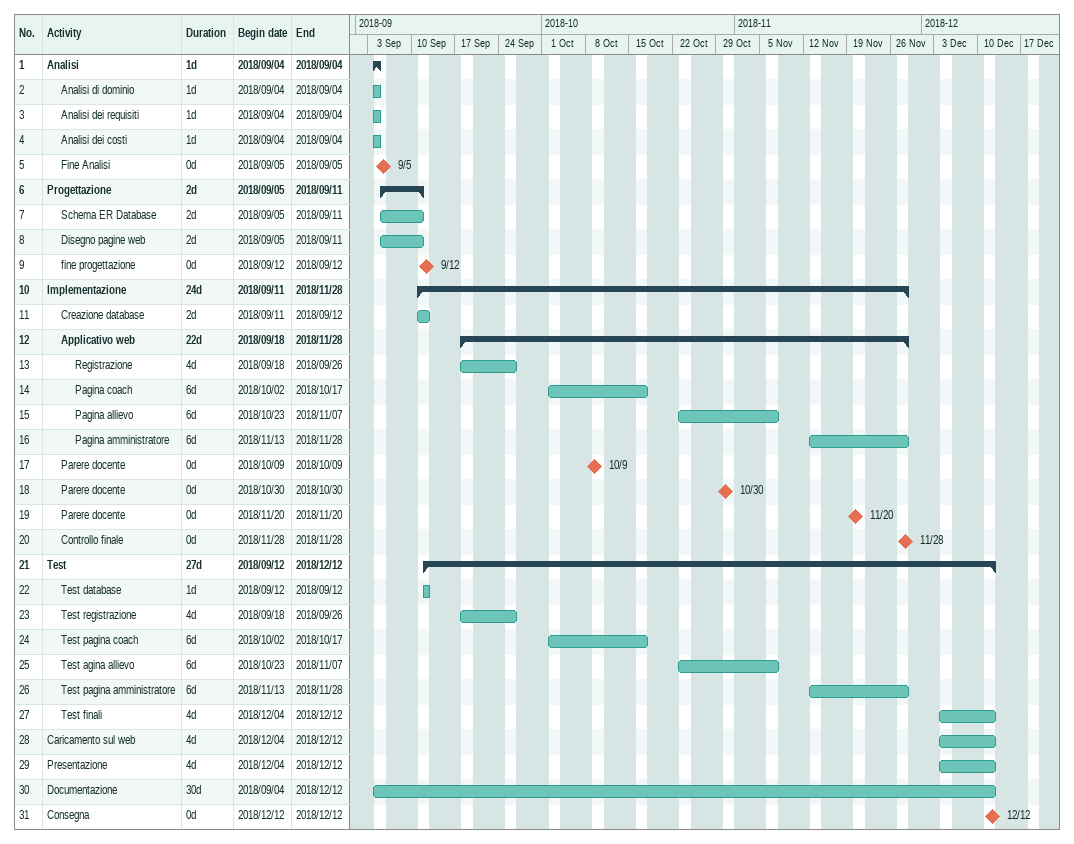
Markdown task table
| ID | Level | Task | Duration | Start | Finish |
|---|---|---|---|---|---|
| 1 | 1 | **Analisi** | 1d | 2018-09-04 | 2018-09-04 |
| 2 | 2 | Analisi di dominio | 1d | 2018-09-04 | 2018-09-04 |
| 3 | 2 | Analisi dei requisiti | 1d | 2018-09-04 | 2018-09-04 |
| 4 | 2 | Analisi dei costi | 1d | 2018-09-04 | 2018-09-04 |
| 5 | 2 | Fine Analisi | 0d | 2018-09-05 | 2018-09-05 |
| 6 | 1 | **Progettazione** | 2d | 2018-09-05 | 2018-09-11 |
| 7 | 2 | Schema ER Database | 2d | 2018-09-05 | 2018-09-11 |
| 8 | 2 | Disegno pagine web | 2d | 2018-09-05 | 2018-09-11 |
| 9 | 2 | fine progettazione | 0d | 2018-09-12 | 2018-09-12 |
| 10 | 1 | **Implementazione** | 24d | 2018-09-11 | 2018-11-28 |
| 11 | 2 | Creazione database | 2d | 2018-09-11 | 2018-09-12 |
| 12 | 2 | **Applicativo web** | 22d | 2018-09-18 | 2018-11-28 |
| 13 | 3 | Registrazione | 4d | 2018-09-18 | 2018-09-26 |
| 14 | 3 | Pagina coach | 6d | 2018-10-02 | 2018-10-17 |
| 15 | 3 | Pagina allievo | 6d | 2018-10-23 | 2018-11-07 |
| 16 | 3 | Pagina amministratore | 6d | 2018-11-13 | 2018-11-28 |
| 17 | 2 | Parere docente | 0d | 2018-10-09 | 2018-10-09 |
| 18 | 2 | Parere docente | 0d | 2018-10-30 | 2018-10-30 |
| 19 | 2 | Parere docente | 0d | 2018-11-20 | 2018-11-20 |
| 20 | 2 | Controllo finale | 0d | 2018-11-28 | 2018-11-28 |
| 21 | 1 | **Test** | 27d | 2018-09-12 | 2018-12-12 |
| 22 | 2 | Test database | 1d | 2018-09-12 | 2018-09-12 |
| 23 | 2 | Test registrazione | 4d | 2018-09-18 | 2018-09-26 |
| 24 | 2 | Test pagina coach | 6d | 2018-10-02 | 2018-10-17 |
| 25 | 2 | Test agina allievo | 6d | 2018-10-23 | 2018-11-07 |
| 26 | 2 | Test pagina amministratore | 6d | 2018-11-13 | 2018-11-28 |
| 27 | 2 | Test finali | 4d | 2018-12-04 | 2018-12-12 |
| 28 | 1 | Caricamento sul web | 4d | 2018-12-04 | 2018-12-12 |
| 29 | 1 | Presentazione | 4d | 2018-12-04 | 2018-12-12 |
| 30 | 1 | Documentazione | 30d | 2018-09-04 | 2018-12-12 |
| 31 | 1 | Consegna | 0d | 2018-12-12 | 2018-12-12 |
